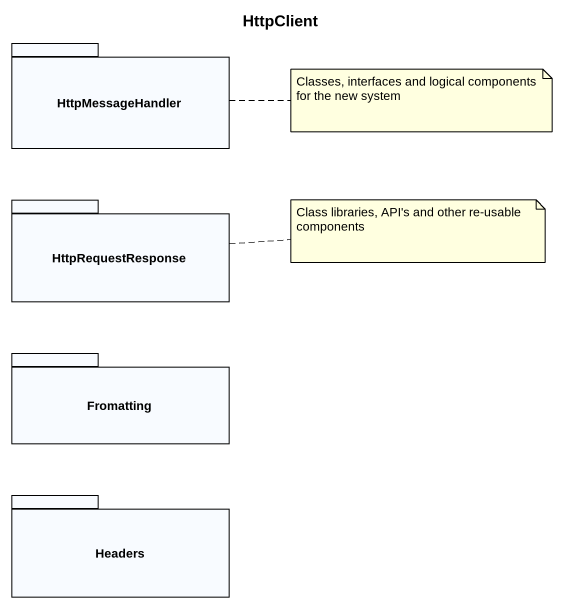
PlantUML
@startuml
title HttpClient
package HttpMessageHandler {
}
package HttpRequestResponse {
}
package Fromatting {
}
package Headers {
}
note right of HttpMessageHandler : Classes, interfaces and logical components for the new system
note right of HttpRequestResponse : Class libraries, API's and other re-usable components
@enduml
